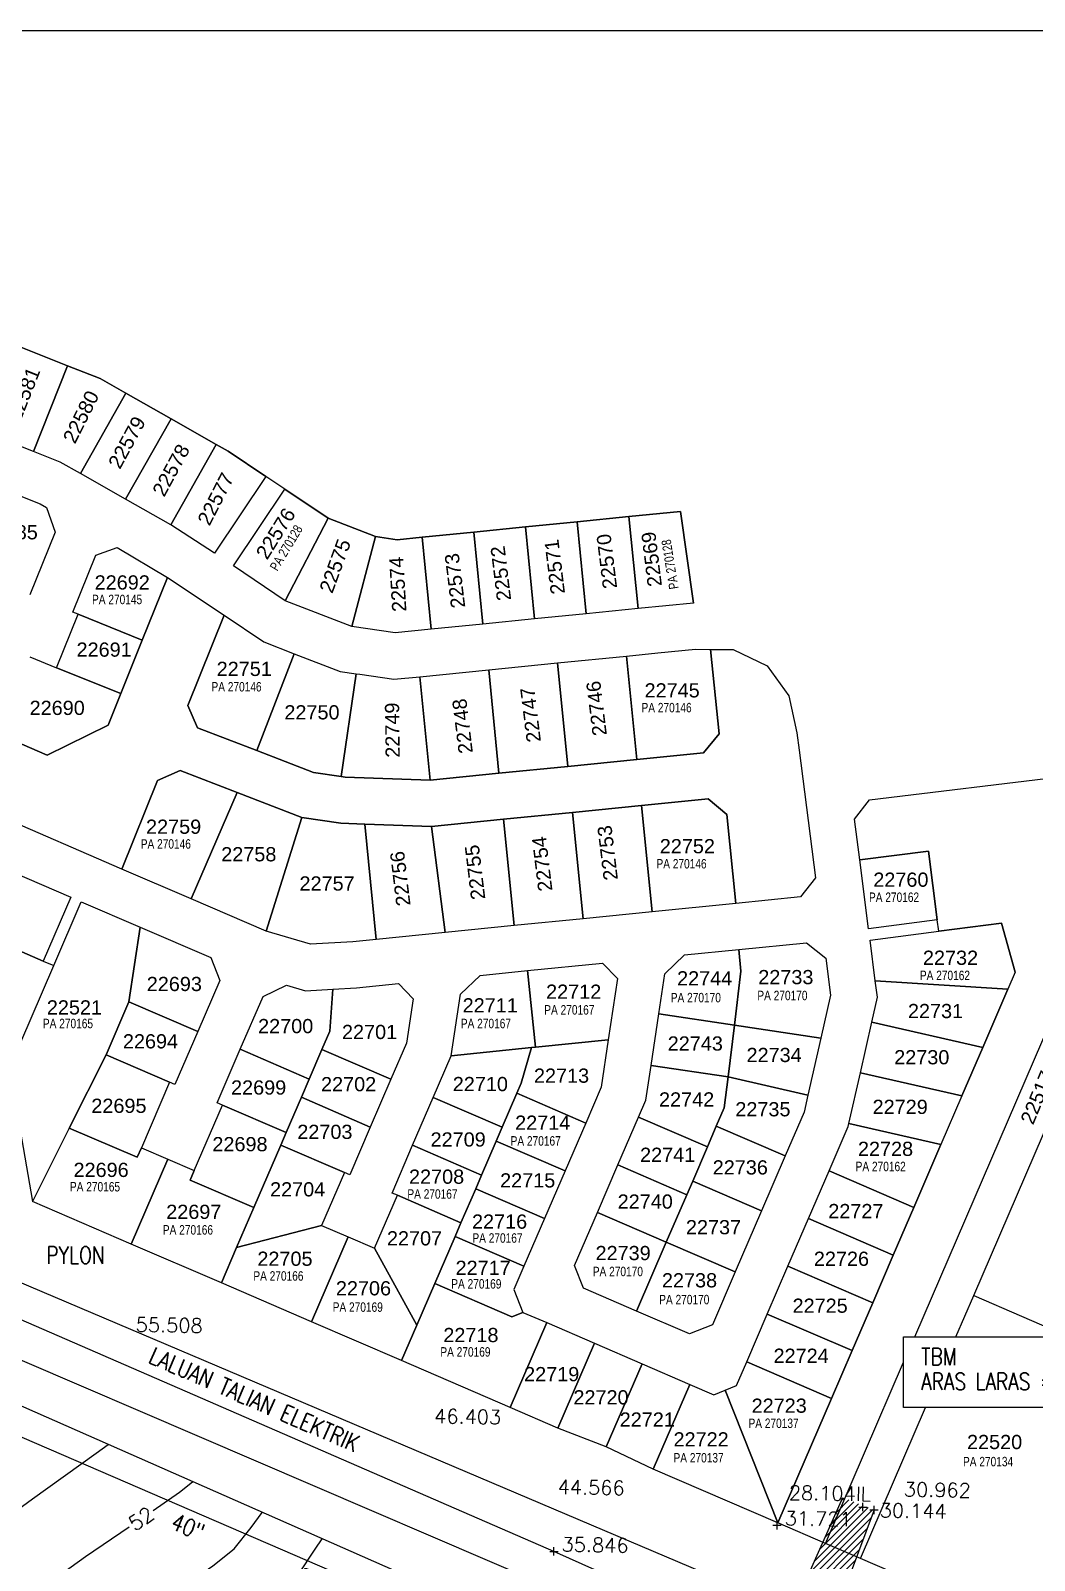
# Model space of a CAD drawing. Header units: metres. Extents: x -750 to 1235, y -4011 to -2636.
# Drawn here: x 59 to 324, y -3039.4 to -2635.6 of the extents above; entities that cross this region are included whole.
import ezdxf
from ezdxf.enums import TextEntityAlignment as Align

# ---------------------------------------------------------------- set-up
doc = ezdxf.new("R2010")
doc.units = ezdxf.units.M
doc.header["$MEASUREMENT"] = 0
doc.layers.get('0').update_dxf_attribs({"linetype": 'CONTINUOUS'})
for name, color, linetype in [('CPARIT', 142, 'CONTINUOUS'), ('EDIT2', 7, 'CONTINUOUS'), ('HEIGHT', 2, 'CONTINUOUS'), ('LOTS', 8, 'CONTINUOUS'), ('MAJOR', 6, 'CONTINUOUS'), ('MINANN', 91, 'CONTINUOUS'), ('MINOR', 91, 'CONTINUOUS'), ('NO_LOT', 7, 'CONTINUOUS'), ('PTS', 1, 'CONTINUOUS')]:
    doc.layers.add(name, color=color, linetype=linetype)
doc.styles.add('MtXpl_MS_Shell_Dlg_2', font='')
doc.styles.get("Standard").update_dxf_attribs({"font": 'simplex.shx', "height": 1.5})
doc.styles.add('T', font='arial.ttf', dxfattribs={"height": 1.5})
doc.styles.get('MtXpl_MS_Shell_Dlg_2').set_extended_font_data('MS Shell Dlg 2')

# ---------------------------------------------------------------- blocks, each defined once
blk = doc.blocks.new('CROSS')
at = {"linetype": 'Continuous'}
for p, q in [((-0.5, 0), (0.5, 0)), ((0, -0.5), (0, 0.5))]:
    blk.add_line(p, q, dxfattribs=at)

msp = doc.modelspace()

# ---------------------------------------------------------------- hatches: boundary and pattern name
at = {"layer": 'CPARIT'}
h = msp.add_hatch(dxfattribs=at)
h.set_pattern_fill('ANSI31', color=256, scale=10, style=0)
h.set_pattern_definition([(45, (-888.5359, 1917.0265), (-0.88388348, 0.88388348), [])])
edge = h.paths.add_edge_path()
edge.add_line((273.43, -3022.86), (281.71, -3026.12))
edge.add_line((281.71, -3026.12), (271.38, -3053.76))
edge.add_line((262.84, -3046.78), (273.43, -3022.86))
edge.add_line((271.38, -3053.76), (262.88, -3078.21))
edge.add_line((251.11, -3081.52), (262.84, -3046.78))
edge.add_line((262.88, -3078.21), (265.15, -3084.9))
edge.add_line((276.52, -3117.61), (265.15, -3084.9))
edge.add_line((255.09, -3089.92), (251.11, -3081.52))
edge.add_line((266.46, -3122.62), (255.09, -3089.92))
edge.add_line((271.31, -3141.85), (266.46, -3122.62))
edge.add_line((283.71, -3146.13), (276.52, -3117.61))
edge.add_line((221.89, -3208.15), (271.31, -3141.85))
edge.add_line((231.91, -3215.62), (283.71, -3146.13))
edge.add_line((168.83, -3276.76), (222.02, -3207.98))
edge.add_line((178.72, -3284.4), (231.91, -3215.62))
edge.add_line((25.82, -3466.44), (29.45, -3435.98))
edge.add_line((29.45, -3435.98), (55.1, -3402.6))
edge.add_line((55.1, -3402.6), (119.48, -3352.85))
edge.add_line((119.48, -3352.85), (168.23, -3277.61))
edge.add_line((32.21, -3487.06), (41.15, -3441.26))
edge.add_line((41.15, -3441.26), (64.03, -3411.51))
edge.add_line((64.03, -3411.51), (128.81, -3361.43))
edge.add_line((128.81, -3361.43), (178.72, -3284.4))
edge.add_line((25.82, -3466.44), (32.21, -3487.07))

# ---------------------------------------------------------------- linework, layer by layer
at = {"color": 10}
msp.add_line((472.96, -3186.53), (-280.14, -2861.78), dxfattribs=at)
for points in [[(303.32, -2980.39), (308.01, -2969.51), (342.35, -2889.9), (348.45, -2884.12), (400.96, -2864.78)], [(308.01, -2969.51), (333.23, -2980.39)], [(334.6, -3063.32), (278.07, -3038.94), (295.26, -2999.07)]]:
    msp.add_lwpolyline(points)
at = {"layer": 'EDIT2', "color": 7}
msp.add_line((-749.54, -2635.63), (1235.49, -2635.63), dxfattribs=at)
at = {"layer": 'EDIT2'}
for p, q in [((262.84, -3046.78), (273.43, -3022.86)), ((281.71, -3026.12), (271.38, -3053.76))]:
    msp.add_line(p, q, dxfattribs=at)
at = {"layer": 'EDIT2', "color": 3}
for points in [[(259.73, -3052.46), (52.12, -2964.37)], [(191.34, -3058.1), (37.71, -2990.5), (2.31, -2975.52)], [(246.15, -3059), (197.16, -3037.09), (48.3, -2972.41)], [(41.72, -2980.28), (195.14, -3046.03), (245.88, -3068.53)]]:
    msp.add_lwpolyline(points, dxfattribs=at)
at = {"layer": 'EDIT2'}
msp.add_lwpolyline([(289.51, -2980.39), (382.67, -2980.39), (382.67, -2999.07), (289.51, -2999.07)], close=True, dxfattribs=at)
at = {"layer": 'LOTS', "color": 7}
for p, q in [((68.71, -2724.08), (55.95, -2719.03)), ((55.95, -2719.03), (68.71, -2724.08)), ((59.74, -2746.75), (68.71, -2724.08)), ((68.71, -2724.08), (59.74, -2746.75)), ((77.34, -2727.5), (68.71, -2724.08)), ((68.71, -2724.08), (77.34, -2727.5)), ((84.14, -2731.34), (77.34, -2727.5)), ((77.34, -2727.5), (84.14, -2731.34)), ((72.13, -2752.56), (84.14, -2731.34)), ((84.14, -2731.34), (72.13, -2752.56)), ((96.08, -2738.1), (84.14, -2731.34)), ((84.14, -2731.34), (96.08, -2738.1)), ((59.74, -2746.75), (46.98, -2741.71)), ((84.06, -2759.32), (96.08, -2738.1)), ((96.08, -2738.1), (84.06, -2759.32)), ((108.01, -2744.85), (96.08, -2738.1)), ((96.08, -2738.1), (108.01, -2744.85)), ((96, -2766.08), (108.01, -2744.85)), ((108.01, -2744.85), (96, -2766.08)), ((111.19, -2746.65), (108.01, -2744.85)), ((108.01, -2744.85), (111.19, -2746.65)), ((66.8, -2749.55), (59.74, -2746.75)), ((72.13, -2752.56), (66.8, -2749.55)), ((121.09, -2753.3), (111.19, -2746.65)), ((111.19, -2746.65), (121.09, -2753.3)), ((84.06, -2759.32), (72.13, -2752.56)), ((121.09, -2753.3), (107.5, -2773.55)), ((126.15, -2756.7), (121.09, -2753.3)), ((49.09, -2755.65), (61.53, -2760.57)), ((112.56, -2776.94), (126.15, -2756.7)), ((137.54, -2764.35), (126.15, -2756.7)), ((126.15, -2756.7), (137.54, -2764.35)), ((61.53, -2760.57), (63.2, -2761.52)), ((63.2, -2761.52), (65.47, -2768.01)), ((96, -2766.08), (84.06, -2759.32)), ((107.5, -2773.55), (96, -2766.08)), ((126.2, -2786.11), (137.54, -2764.35)), ((137.54, -2764.35), (126.2, -2786.11)), ((150.06, -2769.19), (137.54, -2764.35)), ((137.54, -2764.35), (150.06, -2769.19)), ((203.3, -2765.28), (189.65, -2766.64)), ((189.65, -2766.64), (203.3, -2765.28)), ((216.95, -2763.92), (203.3, -2765.28)), ((203.3, -2765.28), (216.95, -2763.92)), ((205.72, -2789.55), (203.3, -2765.28)), ((203.3, -2765.28), (205.72, -2789.55)), ((230.6, -2762.56), (216.95, -2763.92)), ((216.95, -2763.92), (230.6, -2762.56)), ((219.37, -2788.19), (216.95, -2763.92)), ((216.95, -2763.92), (219.37, -2788.19)), ((233.98, -2786.73), (230.6, -2762.56)), ((230.6, -2762.56), (233.98, -2786.73)), ((65.47, -2768.01), (58.8, -2784.55)), ((143.83, -2792.92), (150.06, -2769.19)), ((150.06, -2769.19), (143.83, -2792.92)), ((155.76, -2770.02), (150.06, -2769.19)), ((150.06, -2769.19), (155.76, -2770.02)), ((162.36, -2769.36), (155.76, -2770.02)), ((155.76, -2770.02), (162.36, -2769.36)), ((176, -2768), (162.36, -2769.36)), ((162.36, -2769.36), (176, -2768)), ((164.77, -2793.62), (162.36, -2769.36)), ((162.36, -2769.36), (164.77, -2793.62)), ((189.65, -2766.64), (176, -2768)), ((176, -2768), (189.65, -2766.64)), ((178.42, -2792.27), (176, -2768)), ((176, -2768), (178.42, -2792.27)), ((192.07, -2790.91), (189.65, -2766.64)), ((189.65, -2766.64), (192.07, -2790.91)), ((70.11, -2789.11), (76.17, -2774.07)), ((76.17, -2774.07), (81.86, -2772.08)), ((81.86, -2772.08), (95.16, -2779.95)), ((126.2, -2786.11), (112.56, -2776.94)), ((88.48, -2796.52), (95.16, -2779.95)), ((95.16, -2779.95), (88.48, -2796.52)), ((95.16, -2779.95), (110.09, -2789.97)), ((143.83, -2792.92), (126.2, -2786.11)), ((65.82, -2803.81), (71.52, -2789.68)), ((71.52, -2789.68), (70.11, -2789.11)), ((71.52, -2789.68), (88.48, -2796.52)), ((88.48, -2796.52), (71.52, -2789.68)), ((110.09, -2789.97), (100.5, -2813.75)), ((100.5, -2813.75), (110.09, -2789.97)), ((110.09, -2789.97), (120.54, -2796.99)), ((205.72, -2789.55), (192.07, -2790.91)), ((219.37, -2788.19), (205.72, -2789.55)), ((233.98, -2786.73), (219.37, -2788.19)), ((155.21, -2794.58), (143.83, -2792.92)), ((164.77, -2793.62), (155.21, -2794.58)), ((178.42, -2792.27), (164.77, -2793.62)), ((192.07, -2790.91), (178.42, -2792.27)), ((82.78, -2810.65), (88.48, -2796.52)), ((88.48, -2796.52), (82.78, -2810.65)), ((120.54, -2796.99), (128.59, -2800.1)), ((58.76, -2800.96), (65.82, -2803.81)), ((118.69, -2825.69), (128.59, -2800.1)), ((128.59, -2800.1), (118.69, -2825.69)), ((128.59, -2800.1), (140.71, -2804.79)), ((198.14, -2802.55), (216.34, -2800.74)), ((216.34, -2800.74), (224.59, -2799.92)), ((219.06, -2828.04), (216.34, -2800.74)), ((216.34, -2800.74), (219.06, -2828.04)), ((224.59, -2799.92), (234.54, -2798.93)), ((234.54, -2798.93), (238.54, -2798.96)), ((238.54, -2798.96), (244.5, -2799.01)), ((240.76, -2821.28), (238.54, -2798.96)), ((238.54, -2798.96), (240.76, -2821.28)), ((244.5, -2799.01), (253.43, -2803.27)), ((65.82, -2803.81), (82.78, -2810.65)), ((82.78, -2810.65), (65.82, -2803.81)), ((140.71, -2804.79), (144.96, -2805.41)), ((141.01, -2832.55), (144.96, -2805.41)), ((144.96, -2805.41), (141.01, -2832.55)), ((144.96, -2805.41), (145.95, -2805.55)), ((145.95, -2805.55), (154.93, -2806.86)), ((154.93, -2806.86), (161.74, -2806.18)), ((161.74, -2806.18), (179.94, -2804.37)), ((164.46, -2833.48), (161.74, -2806.18)), ((161.74, -2806.18), (164.46, -2833.48)), ((179.94, -2804.37), (198.14, -2802.55)), ((182.66, -2831.66), (179.94, -2804.37)), ((179.94, -2804.37), (182.66, -2831.66)), ((200.86, -2829.85), (198.14, -2802.55)), ((198.14, -2802.55), (200.86, -2829.85)), ((253.43, -2803.27), (259.2, -2811.24)), ((79.42, -2818.99), (82.78, -2810.65)), ((82.78, -2810.65), (79.42, -2818.99)), ((100.5, -2813.75), (103.06, -2819.64)), ((103.06, -2819.64), (100.5, -2813.75)), ((259.2, -2811.24), (261.3, -2820.99)), ((50.54, -2821.34), (63.37, -2826.87)), ((63.37, -2826.87), (50.54, -2821.34)), ((63.37, -2826.87), (79.42, -2818.99)), ((79.42, -2818.99), (63.37, -2826.87)), ((103.06, -2819.64), (118.69, -2825.69)), ((118.69, -2825.69), (103.06, -2819.64)), ((236.66, -2826.29), (240.76, -2821.28)), ((240.76, -2821.28), (236.66, -2826.29)), ((261.3, -2820.99), (261.89, -2825.61)), ((118.69, -2825.69), (133.7, -2831.49)), ((133.7, -2831.49), (118.69, -2825.69)), ((219.06, -2828.04), (236.66, -2826.29)), ((236.66, -2826.29), (219.06, -2828.04)), ((261.89, -2825.61), (266.24, -2859.31)), ((280.49, -2838.71), (382.12, -2826.42)), ((182.66, -2831.66), (200.86, -2829.85)), ((200.86, -2829.85), (182.66, -2831.66)), ((200.86, -2829.85), (219.06, -2828.04)), ((219.06, -2828.04), (200.86, -2829.85)), ((92.53, -2833.54), (83.09, -2856.94)), ((83.09, -2856.94), (92.53, -2833.54)), ((98.5, -2830.95), (92.53, -2833.54)), ((92.53, -2833.54), (98.5, -2830.95)), ((113.53, -2836.76), (98.5, -2830.95)), ((98.5, -2830.95), (113.53, -2836.76)), ((133.7, -2831.49), (141.01, -2832.55)), ((141.01, -2832.55), (133.7, -2831.49)), ((141.01, -2832.55), (142, -2832.7)), ((142, -2832.7), (141.01, -2832.55)), ((142, -2832.7), (164.46, -2833.48)), ((164.46, -2833.48), (142, -2832.7)), ((164.46, -2833.48), (182.66, -2831.66)), ((182.66, -2831.66), (164.46, -2833.48)), ((8.67, -2838.13), (69.57, -2864.39)), ((101.42, -2864.85), (113.53, -2836.76)), ((113.53, -2836.76), (101.42, -2864.85)), ((130.59, -2843.36), (113.53, -2836.76)), ((113.53, -2836.76), (130.59, -2843.36)), ((237.86, -2838.42), (220.25, -2840.17)), ((220.25, -2840.17), (237.86, -2838.42)), ((242.86, -2842.52), (237.86, -2838.42)), ((237.86, -2838.42), (242.86, -2842.52)), ((276.53, -2843.8), (280.49, -2838.71)), ((83.09, -2856.94), (43.13, -2839.72)), ((202.05, -2841.99), (183.85, -2843.8)), ((183.85, -2843.8), (202.05, -2841.99)), ((220.25, -2840.17), (202.05, -2841.99)), ((202.05, -2841.99), (220.25, -2840.17)), ((204.86, -2870.05), (202.05, -2841.99)), ((202.05, -2841.99), (204.86, -2870.05)), ((223.06, -2868.23), (220.25, -2840.17)), ((220.25, -2840.17), (223.06, -2868.23)), ((245.21, -2866.01), (242.86, -2842.52)), ((242.86, -2842.52), (245.21, -2866.01)), ((121.16, -2873.36), (130.59, -2843.36)), ((130.59, -2843.36), (121.16, -2873.36)), ((140.91, -2844.86), (130.59, -2843.36)), ((130.59, -2843.36), (140.91, -2844.86)), ((147.22, -2845.08), (140.91, -2844.86)), ((140.91, -2844.86), (147.22, -2845.08)), ((164.86, -2845.69), (147.22, -2845.08)), ((150.27, -2875.52), (147.22, -2845.08)), ((147.22, -2845.08), (164.86, -2845.69)), ((147.22, -2845.08), (150.27, -2875.52)), ((183.85, -2843.8), (164.86, -2845.69)), ((164.86, -2845.69), (183.85, -2843.8)), ((168.47, -2873.7), (164.86, -2845.69)), ((164.86, -2845.69), (168.47, -2873.7)), ((186.67, -2871.87), (183.85, -2843.8)), ((183.85, -2843.8), (186.67, -2871.87)), ((277.92, -2854.55), (276.53, -2843.8)), ((296.06, -2852.21), (277.92, -2854.55)), ((277.92, -2854.55), (296.06, -2852.21)), ((280.26, -2872.69), (277.92, -2854.55)), ((298.4, -2870.35), (296.06, -2852.21)), ((296.06, -2852.21), (298.4, -2870.35)), ((101.42, -2864.85), (83.09, -2856.94)), ((19.16, -2862.63), (62.31, -2881.23)), ((62.31, -2881.23), (19.16, -2862.63)), ((266.24, -2859.31), (262.28, -2864.3)), ((69.57, -2864.39), (62.31, -2881.23)), ((65.1, -2882.44), (72.37, -2865.6)), ((72.37, -2865.6), (87.88, -2872.29)), ((121.16, -2873.36), (101.42, -2864.85)), ((245.21, -2866.01), (223.06, -2868.23)), ((262.28, -2864.3), (245.21, -2866.01)), ((204.86, -2870.05), (186.67, -2871.87)), ((223.06, -2868.23), (204.86, -2870.05)), ((298.4, -2870.35), (280.26, -2872.69)), ((298.79, -2873.37), (298.4, -2870.35)), ((87.88, -2872.29), (84.94, -2891.97)), ((84.94, -2891.97), (87.88, -2872.29)), ((87.88, -2872.29), (106.54, -2880.33)), ((132.93, -2876.8), (121.16, -2873.36)), ((168.47, -2873.7), (150.27, -2875.52)), ((186.67, -2871.87), (168.47, -2873.7)), ((280.65, -2875.71), (298.79, -2873.37)), ((315.35, -2871.23), (298.79, -2873.37)), ((298.79, -2873.37), (315.35, -2871.23)), ((318.98, -2884.17), (315.35, -2871.23)), ((315.35, -2871.23), (318.98, -2884.17)), ((144.04, -2876.14), (132.93, -2876.8)), ((150.27, -2875.52), (144.04, -2876.14)), ((231.65, -2879.62), (245.99, -2878.18)), ((245.99, -2878.18), (263.84, -2876.39)), ((246.56, -2883.87), (245.99, -2878.18)), ((245.99, -2878.18), (246.56, -2883.87)), ((263.84, -2876.39), (268.97, -2880.47)), ((282.03, -2886.42), (280.65, -2875.71)), ((53.38, -2909.64), (65.1, -2882.44)), ((62.31, -2881.23), (65.1, -2882.44)), ((106.54, -2880.33), (108.93, -2886.34)), ((190.23, -2883.77), (210.03, -2881.79)), ((210.03, -2881.79), (213.91, -2885.85)), ((226.42, -2884.6), (231.65, -2879.62)), ((268.97, -2880.47), (270.23, -2890.23)), ((108.93, -2886.34), (103.12, -2899.81)), ((145.01, -2888.3), (156.09, -2887.19)), ((156.09, -2887.19), (159.97, -2891.25)), ((172.48, -2890), (177.71, -2885.02)), ((177.71, -2885.02), (190.23, -2883.77)), ((190.23, -2883.77), (192.26, -2903.96)), ((192.26, -2903.96), (190.23, -2883.77)), ((213.91, -2885.85), (211.49, -2902.03)), ((224.84, -2895.21), (226.42, -2884.6)), ((244.81, -2898.19), (246.56, -2883.87)), ((246.56, -2883.87), (244.81, -2898.19)), ((282.6, -2890.81), (282.03, -2886.42)), ((282.03, -2886.42), (317.04, -2888.66)), ((317.04, -2888.66), (282.03, -2886.42)), ((292.43, -2980.39), (333.97, -2884.05)), ((318.98, -2884.17), (317.04, -2888.66)), ((114.36, -2904.53), (120.39, -2890.56)), ((120.39, -2890.56), (126.59, -2887.64)), ((126.59, -2887.64), (131.54, -2889.09)), ((131.54, -2889.09), (138.81, -2888.66)), ((138.81, -2888.66), (137.99, -2899.78)), ((137.99, -2899.78), (138.81, -2888.66)), ((138.81, -2888.66), (145.01, -2888.3)), ((159.97, -2891.25), (158.23, -2902.87)), ((170.05, -2906.24), (172.48, -2890)), ((270.23, -2890.23), (267.65, -2901.61)), ((281.11, -2897.37), (282.6, -2890.81)), ((310.42, -2904.02), (317.04, -2888.66)), ((317.04, -2888.66), (310.42, -2904.02)), ((84.94, -2891.97), (78.91, -2905.97)), ((78.91, -2905.97), (84.94, -2891.97)), ((103.12, -2899.81), (84.94, -2891.97)), ((84.94, -2891.97), (103.12, -2899.81)), ((222.81, -2908.78), (224.84, -2895.21)), ((224.84, -2895.21), (244.81, -2898.19)), ((244.81, -2898.19), (224.84, -2895.21)), ((243.14, -2911.82), (244.81, -2898.19)), ((244.81, -2898.19), (243.14, -2911.82)), ((267.65, -2901.61), (244.81, -2898.19)), ((244.81, -2898.19), (267.65, -2901.61)), ((278.08, -2910.76), (281.11, -2897.37)), ((281.11, -2897.37), (310.42, -2904.02)), ((310.42, -2904.02), (281.11, -2897.37)), ((103.12, -2899.81), (97.09, -2913.81)), ((137.99, -2899.78), (135.9, -2904.61)), ((135.9, -2904.61), (137.99, -2899.78)), ((158.23, -2902.87), (154.1, -2912.46)), ((211.49, -2902.03), (192.26, -2903.96)), ((192.26, -2903.96), (211.49, -2902.03)), ((211.49, -2902.03), (209.62, -2914.55)), ((267.65, -2901.61), (264.25, -2916.61)), ((78.91, -2905.97), (69.2, -2925.31)), ((69.2, -2925.31), (78.91, -2905.97)), ((95.69, -2913.2), (78.91, -2905.97)), ((78.91, -2905.97), (95.69, -2913.2)), ((108.28, -2918.63), (114.36, -2904.53)), ((114.36, -2904.53), (132.55, -2912.38)), ((132.55, -2912.38), (114.36, -2904.53)), ((135.9, -2904.61), (132.55, -2912.38)), ((132.55, -2912.38), (135.9, -2904.61)), ((154.1, -2912.46), (135.9, -2904.61)), ((135.9, -2904.61), (154.1, -2912.46)), ((165.29, -2917.28), (170.05, -2906.24)), ((170.05, -2906.24), (191.26, -2904.06)), ((191.26, -2904.06), (170.05, -2906.24)), ((191.26, -2904.06), (188.53, -2913.44)), ((188.53, -2913.44), (191.26, -2904.06)), ((192.26, -2903.96), (191.26, -2904.06)), ((191.26, -2904.06), (192.26, -2903.96)), ((304.89, -2916.84), (310.42, -2904.02)), ((310.42, -2904.02), (304.89, -2916.84)), ((53.38, -2909.64), (59.48, -2944.68)), ((221.44, -2917.92), (222.81, -2908.78)), ((222.81, -2908.78), (243.14, -2911.82)), ((243.14, -2911.82), (222.81, -2908.78)), ((275.04, -2924.15), (278.08, -2910.76)), ((278.08, -2910.76), (304.89, -2916.84)), ((304.89, -2916.84), (278.08, -2910.76)), ((95.69, -2913.2), (88.22, -2930.52)), ((97.09, -2913.81), (95.69, -2913.2)), ((132.55, -2912.38), (130.47, -2917.21)), ((130.47, -2917.21), (132.55, -2912.38)), ((154.1, -2912.46), (148.66, -2925.05)), ((188.53, -2913.44), (187.36, -2916.15)), ((187.36, -2916.15), (188.53, -2913.44)), ((209.62, -2914.55), (205.55, -2923.99)), ((242.14, -2919.97), (243.14, -2911.82)), ((243.14, -2911.82), (242.14, -2919.97)), ((264.25, -2916.61), (243.14, -2911.82)), ((243.14, -2911.82), (264.25, -2916.61)), ((102.21, -2936.56), (109.68, -2919.24)), ((109.68, -2919.24), (108.28, -2918.63)), ((109.68, -2919.24), (126.47, -2926.48)), ((126.47, -2926.48), (109.68, -2919.24)), ((130.47, -2917.21), (126.47, -2926.48)), ((126.47, -2926.48), (130.47, -2917.21)), ((148.66, -2925.05), (130.47, -2917.21)), ((130.47, -2917.21), (148.66, -2925.05)), ((159.86, -2929.88), (165.29, -2917.28)), ((165.29, -2917.28), (183.48, -2925.13)), ((183.48, -2925.13), (165.29, -2917.28)), ((187.36, -2916.15), (183.48, -2925.13)), ((183.48, -2925.13), (187.36, -2916.15)), ((205.55, -2923.99), (187.36, -2916.15)), ((187.36, -2916.15), (205.55, -2923.99)), ((219.51, -2922.41), (221.44, -2917.92)), ((264.25, -2916.61), (263.23, -2921.09)), ((304.89, -2916.84), (299.36, -2929.67)), ((214.08, -2935), (219.51, -2922.41)), ((219.51, -2922.41), (237.7, -2930.25)), ((237.7, -2930.25), (219.51, -2922.41)), ((240.04, -2924.83), (242.14, -2919.97)), ((242.14, -2919.97), (240.04, -2924.83)), ((263.23, -2921.09), (258.24, -2932.67)), ((69.2, -2925.31), (59.48, -2944.68)), ((87.13, -2933.04), (69.2, -2925.31)), ((69.2, -2925.31), (87.13, -2933.04)), ((126.47, -2926.48), (125.04, -2929.8)), ((125.04, -2929.8), (126.47, -2926.48)), ((148.66, -2925.05), (143.23, -2937.65)), ((183.48, -2925.13), (181.93, -2928.74)), ((181.93, -2928.74), (183.48, -2925.13)), ((205.55, -2923.99), (200.12, -2936.59)), ((237.7, -2930.25), (240.04, -2924.83)), ((240.04, -2924.83), (237.7, -2930.25)), ((258.24, -2932.67), (240.04, -2924.83)), ((240.04, -2924.83), (258.24, -2932.67)), ((269.81, -2936.63), (274.87, -2924.88)), ((274.87, -2924.88), (275.04, -2924.15)), ((275.04, -2924.15), (299.36, -2929.67)), ((299.36, -2929.67), (275.04, -2924.15)), ((88.22, -2930.52), (87.13, -2933.04)), ((87.13, -2933.04), (88.22, -2930.52)), ((88.22, -2930.52), (95.21, -2933.53)), ((125.04, -2929.8), (117.92, -2946.32)), ((117.92, -2946.32), (125.04, -2929.8)), ((141.83, -2937.04), (125.04, -2929.8)), ((125.04, -2929.8), (141.83, -2937.04)), ((154.43, -2942.48), (159.86, -2929.88)), ((159.86, -2929.88), (178.05, -2937.73)), ((178.05, -2937.73), (159.86, -2929.88)), ((181.93, -2928.74), (178.05, -2937.73)), ((178.05, -2937.73), (181.93, -2928.74)), ((200.12, -2936.59), (181.93, -2928.74)), ((181.93, -2928.74), (200.12, -2936.59)), ((233.8, -2939.3), (237.7, -2930.25)), ((237.7, -2930.25), (233.8, -2939.3)), ((292.2, -2946.28), (299.36, -2929.67)), ((299.36, -2929.67), (292.2, -2946.28)), ((95.21, -2933.53), (85.55, -2955.93)), ((85.55, -2955.93), (95.21, -2933.53)), ((95.21, -2933.53), (102.21, -2936.56)), ((208.65, -2947.6), (214.08, -2935)), ((214.08, -2935), (232.24, -2942.93)), ((232.24, -2942.93), (214.08, -2935)), ((258.24, -2932.67), (252, -2947.14)), ((102.21, -2936.56), (101.13, -2939.08)), ((101.13, -2939.08), (102.21, -2936.56)), ((101.13, -2939.08), (117.92, -2946.32)), ((117.92, -2946.32), (101.13, -2939.08)), ((141.83, -2937.04), (135.8, -2951.04)), ((143.23, -2937.65), (141.83, -2937.04)), ((178.05, -2937.73), (176.5, -2941.34)), ((176.5, -2941.34), (178.05, -2937.73)), ((200.12, -2936.59), (194.69, -2949.18)), ((232.24, -2942.93), (233.8, -2939.3)), ((233.8, -2939.3), (232.24, -2942.93)), ((252, -2947.14), (233.8, -2939.3)), ((233.8, -2939.3), (252, -2947.14)), ((264.37, -2949.22), (269.81, -2936.63)), ((269.81, -2936.63), (292.2, -2946.28)), ((292.2, -2946.28), (269.81, -2936.63)), ((149.79, -2957.07), (155.83, -2943.08)), ((155.83, -2943.08), (154.43, -2942.48)), ((155.83, -2943.08), (172.62, -2950.32)), ((172.62, -2950.32), (155.83, -2943.08)), ((176.5, -2941.34), (172.62, -2950.32)), ((172.62, -2950.32), (176.5, -2941.34)), ((194.69, -2949.18), (176.5, -2941.34)), ((176.5, -2941.34), (194.69, -2949.18)), ((226.84, -2955.44), (232.24, -2942.93)), ((232.24, -2942.93), (226.84, -2955.44)), ((85.55, -2955.93), (59.48, -2944.68)), ((117.92, -2946.32), (113.38, -2956.85)), ((113.38, -2956.85), (117.92, -2946.32)), ((202.61, -2961.59), (208.65, -2947.6)), ((208.65, -2947.6), (226.84, -2955.44)), ((226.84, -2955.44), (208.65, -2947.6)), ((252, -2947.14), (245.03, -2963.29)), ((286.77, -2958.88), (292.2, -2946.28)), ((292.2, -2946.28), (286.77, -2958.88)), ((135.8, -2951.04), (113.38, -2956.85)), ((113.38, -2956.85), (135.8, -2951.04)), ((135.8, -2951.04), (142.8, -2954.06)), ((172.62, -2950.32), (171.06, -2953.93)), ((171.06, -2953.93), (172.62, -2950.32)), ((194.69, -2949.18), (189.26, -2961.78)), ((258.94, -2961.82), (264.37, -2949.22)), ((264.37, -2949.22), (286.77, -2958.88)), ((286.77, -2958.88), (264.37, -2949.22)), ((109.35, -2966.19), (85.55, -2955.93)), ((142.8, -2954.06), (133.14, -2976.45)), ((133.14, -2976.45), (142.8, -2954.06)), ((142.8, -2954.06), (149.79, -2957.07)), ((171.06, -2953.93), (165.7, -2966.37)), ((165.7, -2966.37), (171.06, -2953.93)), ((189.26, -2961.78), (171.06, -2953.93)), ((171.06, -2953.93), (189.26, -2961.78)), ((219, -2973.64), (226.84, -2955.44)), ((226.84, -2955.44), (219, -2973.64)), ((245.03, -2963.29), (226.84, -2955.44)), ((226.84, -2955.44), (245.03, -2963.29)), ((113.38, -2956.85), (109.35, -2966.19)), ((109.35, -2966.19), (113.38, -2956.85)), ((149.79, -2957.07), (160.96, -2977.37)), ((160.96, -2977.37), (149.79, -2957.07)), ((281.34, -2971.47), (286.77, -2958.88)), ((286.77, -2958.88), (281.34, -2971.47)), ((189.26, -2961.78), (186.59, -2967.96)), ((205, -2967.6), (202.61, -2961.59)), ((245.03, -2963.29), (239, -2977.28)), ((253.51, -2974.42), (258.94, -2961.82)), ((258.94, -2961.82), (281.34, -2971.47)), ((281.34, -2971.47), (258.94, -2961.82)), ((133.14, -2976.45), (109.35, -2966.19)), ((165.7, -2966.37), (160.96, -2977.37)), ((160.96, -2977.37), (165.7, -2966.37)), ((186.03, -2975.14), (165.7, -2966.37)), ((165.7, -2966.37), (186.03, -2975.14)), ((186.59, -2967.96), (188.98, -2973.97)), ((219, -2973.64), (205, -2967.6)), ((275.9, -2984.07), (281.34, -2971.47)), ((281.34, -2971.47), (275.9, -2984.07)), ((188.98, -2973.97), (186.03, -2975.14)), ((186.03, -2975.14), (188.98, -2973.97)), ((188.98, -2973.97), (195.27, -2976.69)), ((232.99, -2979.67), (219, -2973.64)), ((248.08, -2987.01), (253.51, -2974.42)), ((253.51, -2974.42), (275.9, -2984.07)), ((275.9, -2984.07), (253.51, -2974.42)), ((156.93, -2986.71), (133.14, -2976.45)), ((160.96, -2977.37), (156.93, -2986.71)), ((156.93, -2986.71), (160.96, -2977.37)), ((195.27, -2976.69), (185.62, -2999.08)), ((185.62, -2999.08), (195.27, -2976.69)), ((195.27, -2976.69), (207.87, -2982.12)), ((239, -2977.28), (232.99, -2979.67)), ((207.87, -2982.12), (198.22, -3004.51)), ((198.22, -3004.51), (207.87, -2982.12)), ((207.87, -2982.12), (220.46, -2987.55)), ((270.47, -2996.67), (275.9, -2984.07)), ((275.9, -2984.07), (270.47, -2996.67)), ((185.62, -2999.08), (156.93, -2986.71)), ((220.46, -2987.55), (210.95, -3009.51)), ((210.95, -3009.51), (220.46, -2987.55)), ((220.46, -2987.55), (233.06, -2992.98)), ((245.37, -2993.31), (248.08, -2987.01)), ((248.08, -2987.01), (270.47, -2996.67)), ((270.47, -2996.67), (248.08, -2987.01)), ((268.89, -3034.98), (289.51, -2987.15)), ((233.06, -2992.98), (223.4, -3015.37)), ((223.4, -3015.37), (233.06, -2992.98)), ((233.06, -2992.98), (239.36, -2995.7)), ((239.36, -2995.7), (242.36, -2994.5)), ((242.36, -2994.5), (245.37, -2993.31)), ((242.36, -2994.5), (256.29, -3029.55)), ((256.29, -3029.55), (242.36, -2994.5)), ((198.22, -3004.51), (185.62, -2999.08)), ((256.29, -3029.55), (270.47, -2996.67)), ((270.47, -2996.67), (256.29, -3029.55)), ((210.95, -3009.51), (198.22, -3004.51)), ((223.4, -3015.37), (210.95, -3009.51)), ((256.29, -3029.55), (223.4, -3015.37)), ((268.89, -3034.98), (256.29, -3029.55)), ((278.07, -3038.94), (268.89, -3034.98))]:
    msp.add_line(p, q, dxfattribs=at)
at = {"layer": 'MAJOR'}
msp.add_lwpolyline([(85.35, -3055.76), (87.2, -3054.44), (97.71, -3047.35), (107.08, -3040.91), (112.77, -3036.35), (112.77, -3036.35), (117.24, -3030.73), (120.11, -3026.76)], dxfattribs=at)
at = {"layer": 'MINOR'}
for points in [[(36.74, -3043.68), (38.6, -3038.89), (38.6, -3038.89), (45.26, -3033.57), (59.5, -3023.2), (76.29, -3011.17), (79.47, -3008.88)], [(91.33, -3026.26), (98.27, -3021.45), (101.75, -3018.68)], [(62.08, -3046.63), (73.48, -3038.46), (85.01, -3030.61)], [(86.38, -3089.68), (87.02, -3086.88), (88.24, -3082.52), (89.86, -3079.15), (89.86, -3079.15), (93.89, -3075.52), (100.88, -3070.53), (108.91, -3065.11), (116.06, -3060.2), (120.4, -3056.72), (120.4, -3056.72), (124.93, -3050.26), (134.11, -3036.5), (135.93, -3033.72)]]:
    msp.add_lwpolyline(points, dxfattribs=at)

# ---------------------------------------------------------------- block references
at = {"layer": 'PTS', "xscale": 2.200000000000273, "yscale": 2.200000000000273, "zscale": 2.200000000000273}
for p in [(278.77, -3025.36), (281.71, -3026.12), (256.07, -3030.16), (197.16, -3037.09)]:
    msp.add_blockref('CROSS', p, dxfattribs=at)

# ---------------------------------------------------------------- texts
at = {"layer": 'EDIT2', "color": 4, "linetype": 'Continuous', "style": 'T'}
for s, rotation, p in [('22581', 68.4786, (56.28, -2739.01)), ('22580', 63.3951, (70.69, -2744.94)), ('22579', 61.4351, (82.56, -2751.63)), ('22578', 61.539, (94.24, -2758.95)), ('22577', 62.9022, (106.2, -2766.59)), ('22576', 58.0596, (121.42, -2775.54)), ('22575', 69.9052, (138.64, -2784.41)), ('22571', 97.0372, (200.11, -2784.17)), ('22570', 97.0372, (213.87, -2782.74)), ('22569', 97.0372, (225.7, -2782.17)), ('22573', 97.0372, (173.78, -2787.85)), ('22572', 97.0372, (185.89, -2785.91)), ('22574', 93.4206, (158.23, -2788.95)), ('22747', 97.0856, (193.75, -2823.26)), ('22746', 97.0856, (211.16, -2821.55)), ('22749', 90.7853, (156.47, -2827.54)), ('22748', 97.0856, (175.78, -2826.23)), ('22753', 96.9476, (214.08, -2859.69)), ('22755', 96.9476, (179.07, -2864.82)), ('22754', 96.9476, (196.79, -2862.62)), ('22756', 96.9476, (159.33, -2866.5)), ('22517', 67.4531, (323.68, -2924.69))]:
    msp.add_text(s, height=3.75, rotation=rotation, dxfattribs=at).set_placement(p)
for s, p in [('22685', (46.32, -2769.92)), ('22692', (75.89, -2783.17)), ('22691', (71.11, -2800.9)), ('22751', (108.11, -2805.99)), ('22745', (221.09, -2811.66)), ('22690', (58.72, -2816.28)), ('22750', (125.99, -2817.45)), ('22759', (89.46, -2847.65)), ('22752', (225.11, -2852.79)), ('22758', (109.31, -2854.92)), ('22757', (129.98, -2862.63)), ('22760', (281.49, -2861.63)), ('22732', (294.6, -2882.24)), ('22693', (89.65, -2889.16)), ('22744', (229.68, -2887.67)), ('22733', (251.12, -2887.35)), ('22711', (173.06, -2894.8)), ('22712', (195.09, -2891.2)), ('22521', (63.27, -2895.35)), ('22731', (290.64, -2896.3)), ('22700', (119.05, -2900.28)), ('22701', (141.2, -2901.83)), ('22694', (83.35, -2904.3)), ('22743', (227.21, -2904.88)), ('22734', (248.02, -2907.9)), ('22730', (287.01, -2908.5)), ('22713', (191.89, -2913.36)), ('22699', (111.91, -2916.49)), ('22702', (135.67, -2915.61)), ('22710', (170.45, -2915.58)), ('22695', (75.02, -2921.32)), ('22742', (224.92, -2919.64)), ('22735', (245.06, -2922.23)), ('22729', (281.31, -2921.6)), ('22714', (186.92, -2925.77)), ('22698', (106.98, -2931.45)), ('22703', (129.4, -2928.2)), ('22709', (164.59, -2930.21)), ('22741', (219.91, -2934.25)), ('22728', (277.44, -2932.68)), ('22696', (70.31, -2938.24)), ('22736', (239.09, -2937.58)), ('22704', (122.21, -2943.37)), ('22708', (158.9, -2940.03)), ('22715', (182.95, -2941.01)), ('22740', (213.99, -2946.6)), ('22697', (94.79, -2949.31)), ('22727', (269.61, -2949.11)), ('22716', (175.53, -2951.89)), ('22737', (232.02, -2953.36)), ('22707', (153.07, -2956.3)), ('22705', (118.86, -2961.69)), ('22739', (208.15, -2960.19)), ('22726', (265.8, -2961.7)), ('22717', (171.19, -2964.09)), ('22738', (225.68, -2967.38)), ('22706', (139.59, -2969.49)), ('22725', (260.17, -2974.09)), ('22718', (167.96, -2981.83)), ('22724', (255.15, -2987.3)), ('22719', (189.29, -2992.15)), ('22720', (202.31, -2998.27)), ('22721', (214.53, -3004.14)), ('22723', (249.36, -3000.48)), ('22722', (228.74, -3009.37))]:
    msp.add_text(s, height=3.75, dxfattribs=at).set_placement(p)
at = {"layer": 'EDIT2', "color": 7, "width": 0.8}
for s, p in [('PYLON', (63.14, -2961.12)), ('TBM', (294.13, -2987.9)), ('ARAS LARAS = 35.733 METER', (294.13, -2994.46))]:
    msp.add_text(s, height=4.5, dxfattribs=at).set_placement(p)
for s, rotation, p in [('113%%D                     19\'                      40"          820.135', 336.6731, (-29.05, -2977.17)), ('LALUAN TALIAN ELEKTRIK', 336.4143, (89.84, -2987.1))]:
    msp.add_text(s, height=4.5, rotation=rotation, dxfattribs=at).set_placement(p)
at = {"layer": 'EDIT2', "color": 7, "linetype": 'Continuous', "style": 'T'}
msp.add_text('22520', height=3.75, dxfattribs=at).set_placement((306.24, -3010.07))
at = {"layer": 'HEIGHT'}
for s, p in [('55.508', (86.71, -2979.07)), ('46.403', (165.52, -3003.22)), ('44.566', (198.12, -3021.91)), ('28.104IL', (259.16, -3023.42)), ('30.962', (289.53, -3022.54)), ('30.144', (283.16, -3028.06)), ('31.721', (258.07, -3030.16)), ('35.846', (199.16, -3037.09))]:
    msp.add_text(s, height=3.75, rotation=359, dxfattribs=at).set_placement(p)
at = {"layer": 'LOTS', "color": 7, "style": 'MtXpl_MS_Shell_Dlg_2', "width": 0.8}
for s, p in [('PA 270162', (280.36, -2865.64)), ('PA 270162', (293.79, -2886.27)), ('PA 270134', (305.18, -3014.62))]:
    msp.add_text(s, height=2.5, dxfattribs=at).set_placement(p)
at = {"layer": 'MINANN'}
msp.add_text(' 52 ', height=3.9, rotation=34.5808, dxfattribs=at).set_placement((88.17, -3028.43), align=Align.MIDDLE_CENTER)
at = {"layer": 'NO_LOT', "color": 7, "linetype": 'Continuous', "style": 'MtXpl_MS_Shell_Dlg_2', "width": 0.8}
for rotation, p in [(59.0559, (124.14, -2778.48)), (99.2338, (230.1, -2782.87))]:
    msp.add_text('PA 270128', height=2.5, rotation=rotation, dxfattribs=at).set_placement(p)
for s, p in [('PA 270145', (75.2, -2787.04)), ('PA 270146', (106.74, -2810.08)), ('PA 270146', (220.29, -2815.59)), ('PA 270146', (88.07, -2851.57)), ('PA 270146', (224.24, -2856.8)), ('PA 270170', (228.02, -2892.14)), ('PA 270170', (250.88, -2891.58)), ('PA 270167', (194.62, -2895.37)), ('PA 270165', (62.23, -2898.97)), ('PA 270167', (172.59, -2898.97)), ('PA 270167', (185.73, -2929.96)), ('PA 270162', (276.83, -2936.71)), ('PA 270165', (69.37, -2942.06)), ('PA 270167', (158.47, -2943.97)), ('PA 270166', (93.91, -2953.44)), ('PA 270167', (175.64, -2955.59)), ('PA 270166', (117.8, -2965.61)), ('PA 270170', (207.43, -2964.43)), ('PA 270169', (170.06, -2967.7)), ('PA 270169', (138.75, -2973.83)), ('PA 270170', (224.97, -2971.85)), ('PA 270169', (167.18, -2985.66)), ('PA 270137', (248.54, -3004.5)), ('PA 270137', (228.74, -3013.6))]:
    msp.add_text(s, height=2.5, dxfattribs=at).set_placement(p)

doc.saveas('drawing.dxf')
